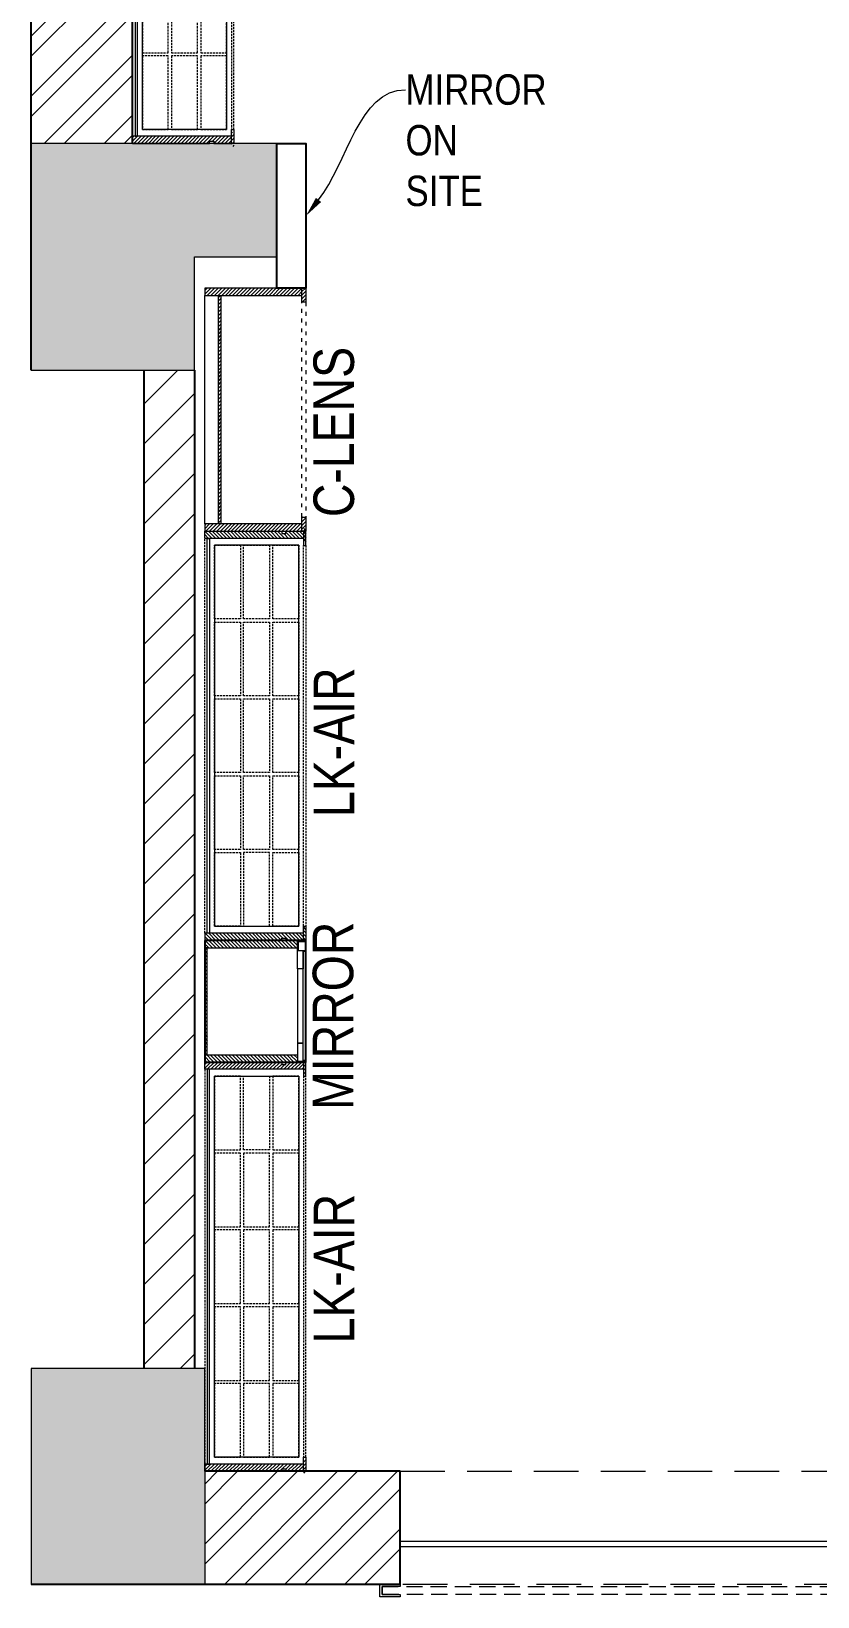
# Model space of a CAD drawing. Header units: millimetres. Extents: x 1020935 to 1026160, y 32717 to 45024.
# Drawn here: x 1020935 to 1022876, y 33615 to 37478 of the extents above; entities that cross this region are included whole.
import ezdxf
from ezdxf import colors
from ezdxf.entities.mleader import LeaderData, LeaderLine
from ezdxf.math import Vec2, Vec3

# ---------------------------------------------------------------- set-up
doc = ezdxf.new("R2010")
doc.units = ezdxf.units.MM
doc.header["$LTSCALE"] = 40
for name, pattern in [('a_p6_plan_L18$0$HIDDEN', [0.375, 0.25, -0.125]), ('ACAD_ISO03W100', [30, 12, -18]), ('HIDDENX2', [0.75, 0.5, -0.25])]:
    doc.linetypes.add(name, pattern=pattern)
for name, color, linetype, lineweight in [('A-shutter', 8, 'Continuous', 18), ('beam', 90, 'Continuous', 9), ('Column', 243, 'Continuous', 9), ('column hatch', 5, 'Continuous', 0), ('glass facade', 4, 'Continuous', 5), ('HIDDEN LINE', 177, 'Continuous', 0), ('LENS-DIM', 252, 'Continuous', 5), ('LENS-PARTITION', 21, 'Continuous', 25), ('LENS-TEXT', 31, 'Continuous', 5), ('LENS_TEXT', 31, 'Continuous', 5), ('LK-FF&E WALL', 1, 'Continuous', 9), ('LN-ELEVATION-1', 81, 'Continuous', 13), ('LN-ELEVATION-2', 103, 'Continuous', 20), ('LN-ELEVATION-3', 125, 'a_p6_plan_L18$0$HIDDEN', 18), ('LN-ELEVATION-4', 145, 'Continuous', 13), ('LN-HATCH', 251, 'Continuous', 0), ('PLANO-TXT', 252, 'Continuous', 5), ('rolling shutter', 1, 'Continuous', 5)]:
    doc.layers.add(name, color=color, linetype=linetype, lineweight=lineweight)
doc.layers.add('A-WALL', color=1, linetype='Continuous')
doc.styles.add('LK TXT', font='Gill Sans MT Condensed Regular.ttf')
doc.styles.get("Standard").update_dxf_attribs({"font": 'Gill Sans MT Condensed Regular.ttf', "height": 100})
pattern_1 = [(45, (-3040623.59, -68138.07), (-74.087113, 74.087113), []), (45, (-3040574.2, -68138.07), (-74.087113, 74.087113), [])]
pattern_2 = [(45, (3990327.2935, 1709214.6916), (-4.4901280605, 4.4901280605), [])]
pattern_3 = [(45, (7858558.917, 3503823.203), (-4.4901280605, 4.4901280605), [])]

# ---------------------------------------------------------------- blocks, each defined once
blk = doc.blocks.new('*U55')
at = {"layer": 'A-shutter', "color": 5, "ltscale": 10}
for points in [[(41033475.7, -1561539.2), (41033475.7, -1561544.2), (41033430.7, -1561544.2), (41033430.7, -1561564.2), (41033475.7, -1561564.2), (41033475.7, -1561569.2), (41033425.7, -1561569.2), (41033425.7, -1561539.2)], [(41037387.3, -1561539.2), (41037387.3, -1561544.2), (41037432.3, -1561544.2), (41037432.3, -1561564.2), (41037387.3, -1561564.2), (41037387.3, -1561569.2), (41037437.3, -1561569.2), (41037437.3, -1561539.2)]]:
    blk.add_lwpolyline(points, close=True, dxfattribs=at)
at = {"layer": 'A-shutter', "color": 5, "linetype": 'HIDDENX2', "ltscale": 2, "true_color": 0x0505ff}
blk.add_lwpolyline([(41033430.7, -1561544.2), (41033430.7, -1561564.2), (41037432.3, -1561564.2), (41037432.3, -1561544.2)], close=True, dxfattribs=at)
blk = doc.blocks.new('A$Cdce450af')
at = {"layer": 'column hatch'}
h = blk.add_hatch(color=8, dxfattribs=at)
h.dxf.hatch_style = 1
h.paths.add_polyline_path([(-897.5, -5714), (-1325.3, -5714), (-1325.3, -6247.4), (-897.5, -6247.4), (-897.5, -5968)])
h.paths.add_polyline_path([(-922.9, -2970.8), (-719.7, -2970.8), (-719.7, -2691.4), (-1325.3, -2691.4), (-1325.3, -3250.2), (-922.9, -3250.2)])
h.paths.add_polyline_path([(3899.1, -5968), (3496.7, -5968), (3496.7, -6247.4), (3899.1, -6247.4)])
h.paths.add_polyline_path([(-719.7, 1804.4), (-1325.3, 1804.4), (-1325.3, 1525), (-719.7, 1525)])
h.paths.add_polyline_path([(-821.3, 5004.8), (-1325.3, 5004.8), (-1325.3, 4725.4), (-821.3, 4725.4)])
at = {"layer": 'LN-HATCH'}
h = blk.add_hatch(dxfattribs=at)
h.set_pattern_fill('ANSI32', color=256, scale=11)
h.set_pattern_definition(pattern_1)
h.paths.add_polyline_path([(-1075.3, 1525), (-1325.3, 1525), (-1325.3, -2691.4), (-1075.3, -2691.4)])
h.paths.add_polyline_path([(-1075.3, 4725.4), (-1325.3, 4725.4), (-1325.3, 1804.4), (-1075.3, 1804.4)])
h = blk.add_hatch(dxfattribs=at)
h.set_pattern_fill('ANSI31', color=256, scale=22)
h.set_pattern_definition([(45, (-3040623.59, -68138.07), (-49.3914087, 49.3914087), [])])
h.paths.add_polyline_path([(-922.9, -3250.2), (-1047.9, -3250.2), (-1047.9, -5714), (-922.9, -5714)])
h = blk.add_hatch(dxfattribs=at)
h.set_pattern_fill('ANSI32', color=256, scale=11)
h.set_pattern_definition(pattern_1)
h.paths.add_polyline_path([(-414.9, -5968), (-897.5, -5968), (-897.5, -6247.4), (-414.9, -6247.4)])
at = {"layer": 'A-WALL'}
for p, q in [((-1325.3, -3250.2), (-1325.3, 5004.8)), ((-1075.3, -2691.4), (-1075.3, 1525)), ((-1047.9, -3250.2), (-1047.9, -5714)), ((-922.9, -3250.2), (-922.9, -5714)), ((-414.9, -5968), (-897.5, -5968)), ((-414.9, -6247.4), (-414.9, -5968)), ((-414.9, -6247.4), (-1325.3, -6247.4))]:
    blk.add_line(p, q, dxfattribs=at)
at = {"layer": 'beam', "linetype": 'a_p6_plan_L18$0$HIDDEN', "lineweight": 5, "ltscale": 11}
blk.add_lwpolyline([(3496.7, -6247.4), (-414.9, -6247.4), (-414.9, -5968), (3496.7, -5968)], close=True, dxfattribs=at)
at = {"layer": 'Column'}
for p, q in [((-719.7, -2691.4), (-1325.3, -2691.4)), ((-1325.3, -3250.2), (-1325.3, -2691.4)), ((-719.7, -2970.8), (-719.7, -2691.4)), ((-922.9, -3250.2), (-922.9, -2970.8)), ((-922.9, -2970.8), (-719.7, -2970.8)), ((-1325.3, -3250.2), (-922.9, -3250.2)), ((-897.5, -5714), (-1325.3, -5714)), ((-1325.3, -5714), (-1325.3, -6247.4)), ((-897.5, -5968), (-897.5, -5714)), ((-897.5, -5968), (-897.5, -6247.4)), ((-897.5, -6247.4), (-1325.3, -6247.4))]:
    blk.add_line(p, q, dxfattribs=at)
at = {"layer": 'glass facade'}
blk.add_lwpolyline([(-414.9, -6153.4), (3496.7, -6153.4), (3497, -6141.4), (-414.9, -6141.4)], close=True, dxfattribs=at)
at = {"layer": 'rolling shutter', "color": 2, "xscale": -1}
blk.add_blockref('*U55', (41036972.4, 1555291.8), dxfattribs=at)
blk = doc.blocks.new('CLENS 600')
at = {"layer": 'LN-HATCH', "ltscale": 0.5}
h = blk.add_hatch(dxfattribs=at)
h.set_pattern_fill('ANSI31', color=256, scale=2)
h.set_pattern_definition(pattern_2)
h.paths.add_polyline_path([(-600, 0), (-582, 0), (-582, -240), (-600, -240)])
h = blk.add_hatch(dxfattribs=at)
h.set_pattern_fill('ANSI31', color=256, scale=2)
h.set_pattern_definition([(45, (3975657.573, 1709214.6916), (-4.490128061, 4.490128061), [])])
h.paths.add_polyline_path([(-18, 0), (0, 0), (0, -240), (-18, -240)])
h = blk.add_hatch(dxfattribs=at)
h.set_pattern_fill('ANSI31', color=256, scale=2)
h.set_pattern_definition([(45, (3990252.2935, 1709214.6916), (-4.4901280605, 4.4901280605), [])])
h.paths.add_polyline_path([(-582, -40), (-18, -40), (-18, -34), (-582, -34)])
h = blk.add_hatch(dxfattribs=at)
h.set_pattern_fill('ANSI31', color=256, scale=2)
h.set_pattern_definition(pattern_2)
h.paths.add_polyline_path([(-600, -250), (-565, -250), (-565, -240), (-600, -240)])
h = blk.add_hatch(dxfattribs=at)
h.set_pattern_fill('ANSI31', color=256, scale=2)
h.set_pattern_definition([(45, (3990177.2935, 1709214.6916), (-4.4901280605, 4.4901280605), [])])
h.paths.add_polyline_path([(-35, -250), (0, -250), (0, -240), (-35, -240)])
at = {"layer": 'HIDDEN LINE', "linetype": 'ACAD_ISO03W100', "ltscale": 0.02}
for p, q in [((-35, -240), (-565, -240)), ((-565, -250), (-35, -250))]:
    blk.add_line(p, q, dxfattribs=at)
at = {"layer": 'LN-ELEVATION-1', "ltscale": 0.5}
for points in [[(-600, 0), (-582, 0), (-582, -240), (-600, -240)], [(-18, 0), (0, 0), (0, -240), (-18, -240)], [(-582, -40), (-18, -40), (-18, -34), (-582, -34)], [(-600, -250), (-565, -250), (-565, -240), (-600, -240)], [(-35, -250), (0, -250), (0, -240), (-35, -240)]]:
    blk.add_lwpolyline(points, close=True, dxfattribs=at)
at = {"layer": 'LN-ELEVATION-4'}
blk.add_line((-18, 0), (-582, 0), dxfattribs=at)
blk = doc.blocks.new('VC 1010')
at = {"layer": 'LN-HATCH', "ltscale": 0.5}
h = blk.add_hatch(dxfattribs=at)
h.set_pattern_fill('ANSI31', color=256, scale=2)
h.set_pattern_definition([(45, (3761554.586, 1795022.936), (-4.490128061, 4.490128061), [])])
h.paths.add_polyline_path([(-505.2, 24), (-505.2, -166), (-499.2, -166), (-499.2, -176), (-505.2, -176), (-505.2, -220), (-487.2, -220), (-487.2, 24)])
h = blk.add_hatch(dxfattribs=at)
h.set_pattern_fill('ANSI31', color=256, scale=2)
h.set_pattern_definition(pattern_3)
h.paths.add_polyline_path([(504.8, 24), (504.8, -166), (498.8, -166), (498.8, -176), (504.8, -176), (504.8, -220), (486.8, -220), (486.8, 24)])
h = blk.add_hatch(dxfattribs=at)
h.set_pattern_fill('ANSI31', color=256, scale=2)
h.set_pattern_definition([(45, (7858741.917, 3503823.203), (-4.4901280605, 4.4901280605), [])])
h.paths.add_polyline_path([(-470.2, -220), (-470.2, -226), (-505.2, -226), (-505.2, -220)])
h = blk.add_hatch(dxfattribs=at)
h.set_pattern_fill('ANSI31', color=256, scale=2)
h.set_pattern_definition(pattern_3)
h.paths.add_polyline_path([(476.8, -220), (476.8, -226), (511.8, -226), (511.8, -220)])
at = {"layer": 'LN-ELEVATION-1', "ltscale": 0.5}
for points in [[(-505.2, 24), (-505.2, -166), (-499.2, -166), (-499.2, -176), (-505.2, -176), (-505.2, -220), (-487.2, -220), (-487.2, 24)], [(486.8, 12), (-487.2, 12), (-487.2, 18), (486.8, 18)], [(504.8, 24), (504.8, -166), (498.8, -166), (498.8, -176), (504.8, -176), (504.8, -220), (486.8, -220), (486.8, 24)], [(-470.2, -220), (-470.2, -226), (-505.2, -226), (-505.2, -220)], [(469.8, -220), (469.8, -226), (504.8, -226), (504.8, -220)]]:
    blk.add_lwpolyline(points, close=True, dxfattribs=at)
at = {"layer": 'LN-ELEVATION-2', "ltscale": 0.5}
blk.add_lwpolyline([(470.2, 0), (-470.2, 0), (-470.2, -208), (470.2, -208)], close=True, dxfattribs=at)
at = {"layer": 'LN-ELEVATION-3', "ltscale": 0.5}
for p, q in [((-487.2, 24), (486.8, 24)), ((-470.2, -220), (469.8, -220)), ((469.8, -226), (-470.2, -226))]:
    blk.add_line(p, q, dxfattribs=at)
for points in [[(-470.2, 0), (-288.5, 0), (-288.5, -64), (-470.2, -64)], [(-280.5, 0), (-98.8, 0), (-98.8, -64), (-280.5, -64)], [(-90.8, 0), (90.8, 0), (90.8, -64), (-90.8, -64)], [(98.8, 0), (280.5, 0), (280.5, -64), (98.8, -64)], [(288.5, 0), (470.2, 0), (470.2, -64), (288.5, -64)], [(-470.2, -136), (-288.5, -136), (-288.5, -72), (-470.2, -72)], [(-280.5, -72), (-98.8, -72), (-98.8, -136), (-280.5, -136)], [(-90.8, -72), (90.8, -72), (90.8, -136), (-90.8, -136)], [(98.8, -72), (280.5, -72), (280.5, -136), (98.8, -136)], [(288.5, -72), (470.2, -72), (470.2, -136), (288.5, -136)], [(-470.2, -144), (-288.5, -144), (-288.5, -208), (-470.2, -208)], [(-280.5, -144), (-98.8, -144), (-98.8, -208), (-280.5, -208)], [(-90.8, -144), (90.8, -144), (90.8, -208), (-90.8, -208)], [(98.8, -144), (280.5, -144), (280.5, -208), (98.8, -208)], [(288.5, -144), (470.2, -144), (470.2, -208), (288.5, -208)]]:
    blk.add_lwpolyline(points, close=True, dxfattribs=at)
blk = doc.blocks.new('MIRROR')
at = {"layer": 'LN-HATCH', "ltscale": 0.5}
h = blk.add_hatch(dxfattribs=at)
h.set_pattern_fill('ANSI31', color=256, scale=2)
h.set_pattern_definition([(45, (4060433.7416, 1708720.787), (-4.4901280605, 4.4901280605), [])])
h.paths.add_polyline_path([(212.9, 101.3), (230.9, 101.3), (230.9, -127.7), (212.9, -127.7)])
h.paths.add_polyline_path([(230.9, 95.3), (494.9, 95.3), (494.9, 101.3), (230.9, 101.3)])
h.paths.add_polyline_path([(512.9, 101.3), (494.9, 101.3), (494.9, -127.7), (512.9, -127.7)])
at = {"layer": 'Defpoints'}
blk.add_lwpolyline([(512.9, 101.3), (212.9, 101.3), (212.9, -148.7), (512.9, -148.7)], close=True, dxfattribs=at)
at = {"layer": 'LN-ELEVATION-1'}
for points in [[(212.9, 101.3), (230.9, 101.3), (230.9, -127.7), (212.9, -127.7)], [(230.9, 95.3), (494.9, 95.3), (494.9, 101.3), (230.9, 101.3)], [(512.9, 101.3), (494.9, 101.3), (494.9, -127.7), (512.9, -127.7)], [(259.9, -141.7), (259.9, -127.7), (214.9, -127.7), (214.9, -148.7), (223.9, -148.7), (223.9, -147.2), (216.4, -147.2), (216.4, -141.7)], [(442.9, -141.7), (442.9, -127.7), (487.9, -127.7), (487.9, -148.7), (478.9, -148.7), (478.9, -147.2), (486.4, -147.2), (486.4, -141.7)], [(504.9, -148.7), (504.9, -147.2), (509.4, -147.2), (509.4, -129.2), (487.9, -129.2), (487.9, -127.7), (510.9, -127.7), (510.9, -148.7)]]:
    blk.add_lwpolyline(points, close=True, dxfattribs=at)
at = {"layer": 'LN-ELEVATION-2', "color": 4, "lineweight": 0}
blk.add_lwpolyline([(216.4, -141.7), (486.4, -141.7), (486.4, -147.2), (216.4, -147.2)], close=True, dxfattribs=at)
at = {"layer": 'LN-ELEVATION-2'}
blk.add_lwpolyline([(259.9, -141.7), (442.9, -141.7), (442.9, -127.7), (259.9, -127.7)], close=True, dxfattribs=at)
at = {"layer": 'LN-ELEVATION-4', "ltscale": 0.5}
blk.add_line((478.9, -148.7), (223.9, -148.7), dxfattribs=at)

msp = doc.modelspace()

# ---------------------------------------------------------------- linework, layer by layer
at = {"layer": 'LENS-PARTITION'}
msp.add_lwpolyline([(1021541, 37200.7), (1021613.2, 37200.7), (1021613.2, 36844.1), (1021541, 36844.1)], close=True, dxfattribs=at)

# ---------------------------------------------------------------- block references
at = {"layer": 'LENS-DIM', "color": 3}
msp.add_blockref('A$Cdce450af', (1022260.7, 39892.1), dxfattribs=at)
at = {"layer": 'LK-FF&E WALL', "xscale": -1, "rotation": 90}
for name, p in [('VC 1010', (1021209.4, 37705.5)), ('CLENS 600', (1021363.2, 36244.1)), ('VC 1010', (1021387.2, 34428.9))]:
    msp.add_blockref(name, p, dxfattribs=at)
at = {"layer": 'LK-FF&E WALL'}
for name, p, rotation in [('VC 1010', (1021387.2, 35739.3), 90.00000000000003), ('MIRROR', (1021464.5, 34721.1), 90)]:
    msp.add_blockref(name, p, dxfattribs=dict(at, rotation=rotation))

# ---------------------------------------------------------------- texts
at = {"layer": 'LENS_TEXT', "linetype": 'Continuous', "ltscale": 3, "insert": (1021680.5, 35048.2), "char_height": 100, "width": 244.677, "attachment_point": 5, "rotation": 90, "style": 'LK TXT'}
msp.add_mtext('MIRROR', dxfattribs=at)
at = {"layer": 'PLANO-TXT', "linetype": 'Continuous', "ltscale": 3, "char_height": 100, "width": 244.677, "attachment_point": 5, "rotation": 90, "style": 'LK TXT'}
for s, insert in [('C-LENS', (1021682.3, 36488.9)), ('LK-AIR', (1021682.3, 35723.3)), ('LK-AIR', (1021682.3, 34424.3))]:
    msp.add_mtext(s, dxfattribs=dict(at, insert=insert))

# ---------------------------------------------------------------- leaders
at = {"layer": 'LENS-TEXT', "color": 0, "linetype": 'Continuous', "ltscale": 3}
ml = msp.add_multileader_mtext('Standard', dxfattribs=at)
ml.set_content('\\pxql,t3;{\\C0;MIRROR ON SITE}', color=1)
ml.set_leader_properties(color=256, linetype='ByLayer', lineweight=-1)
ml.build(insert=Vec2(0, 0))
ml.multileader.update_dxf_attribs({"leader_type": 2, "dogleg_length": 0.36, "arrow_head_size": 50})
ctx = ml.context
ctx.base_point, ctx.char_height, ctx.arrow_head_size, ctx.landing_gap_size, ctx.plane_origin = Vec3(1021858.6, 37333.5), 75, 50, 0.09, Vec3(1025085.6, 39131.1)
notes = []
notes.append((ctx, [(1, (1, 1, 0), (1021858.2, 37333.5), (1, 0), 0.36, [(1, [(1021613.2, 37022.4)], 0, [])])]))
ctx.mtext.insert, ctx.mtext.width, ctx.mtext.flow_direction = Vec3(1021858.7, 37371.5), 289.544, 5
for ctx, leaders in notes:
    for number, flags, end, landing, length, lines in leaders:
        leader = LeaderData()
        leader.index, (leader.has_last_leader_line, leader.has_dogleg_vector, leader.attachment_direction) = number, flags
        leader.last_leader_point, leader.dogleg_vector, leader.dogleg_length = Vec3(end), Vec3(landing), length
        for number, points, colour, breaks in lines:
            line = LeaderLine()
            line.index, line.vertices, line.color, line.breaks = number, Vec3.list(points), colors.encode_raw_color(colour), breaks
            leader.lines.append(line)
        ctx.leaders.append(leader)

doc.saveas('drawing.dxf')
